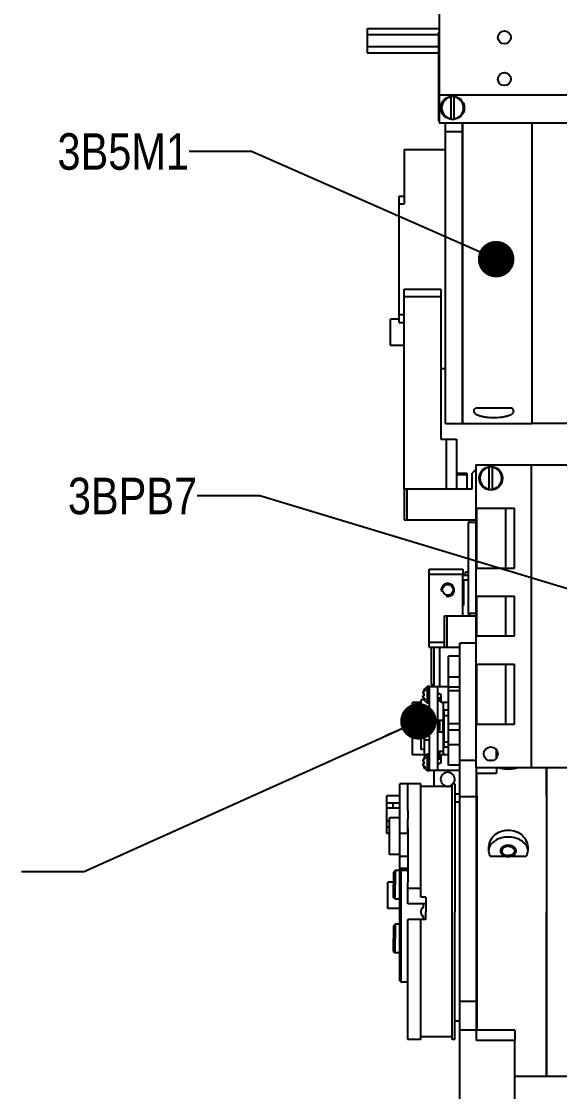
# Model space of a CAD drawing. Header units: millimetres. Extents: x 0 to 594, y 0 to 420.
# Drawn here: x 161.5 to 213, y 155.3 to 257.9 of the extents above; entities that cross this region are included whole.
import ezdxf

# ---------------------------------------------------------------- set-up
doc = ezdxf.new("R2010")
doc.units = ezdxf.units.MM
doc.header["$LTSCALE"] = 32.67
doc.layers.get('0').update_dxf_attribs({"linetype": 'CONTINUOUS'})
for name, color, linetype in [('AXIS', 7, 'CONTINUOUS'), ('COSMETIC', 7, 'CONTINUOUS'), ('NOTE', 7, 'CONTINUOUS')]:
    doc.layers.add(name, color=color, linetype=linetype)
doc.styles.get("Standard").update_dxf_attribs({"font": 'txt', "width": 0.85})
doc.styles.add('TEXTSTYLE_2', font='txt', dxfattribs={"width": 0.85})
doc.dimstyles.get("Standard").update_dxf_attribs({"dimtxt": 3.5, "dimasz": 3.5, "dimexe": 1.5, "dimexo": 1, "dimtad": 1, "dimtxsty": 'STANDARD', "dimcen": 0.09, "dimadec": 0, "dimazin": 0, "dimtol": 1, "dimtp": 0.01, "dimtm": 0.01, "dimtfac": 1, "dimtofl": 0, "dimtmove": 0, "dimatfit": 3, "dimfxl": 1, "dimtolj": 1, "dimarcsym": 0})

msp = doc.modelspace()

# ---------------------------------------------------------------- linework, layer by layer
at = {"color": 7, "linetype": 'CONTINUOUS'}
for p, q in [((201.49, 269.18), (201.49, 248.18)), ((194.6, 257.2), (194.6, 254.89)), ((194.6, 257.2), (201.49, 257.2)), ((194.6, 256.62), (201.45, 256.62)), ((201.45, 248.35), (201.45, 256.85)), ((201.49, 256.85), (201.45, 256.85)), ((194.6, 255.47), (201.45, 255.47)), ((194.6, 254.89), (201.45, 254.89)), ((201.49, 250.86), (230.49, 250.86)), ((202.63, 248.53), (202.63, 250.66)), ((202.93, 248.53), (202.93, 250.66)), ((201.49, 248.35), (201.45, 248.35)), ((201.49, 248.18), (216.39, 248.18)), ((202.1, 219.35), (202.1, 248.18)), ((202.1, 247.33), (203.7, 247.33)), ((203.7, 248.18), (203.7, 219.35)), ((203.73, 247.85), (203.7, 247.85)), ((203.7, 247), (203.73, 247)), ((198.15, 245.6), (198.15, 240.41)), ((198.15, 245.6), (202.1, 245.6)), ((203.73, 245.39), (203.7, 245.39)), ((203.73, 243.89), (203.7, 243.89)), ((197.65, 229.04), (197.65, 241.15)), ((197.65, 241.15), (198.15, 241.15)), ((197.65, 240.41), (198.15, 240.41)), ((203.73, 235.85), (203.7, 235.85)), ((203.73, 234.35), (203.7, 234.35)), ((198.15, 213.1), (198.15, 232.21)), ((198.15, 232.21), (201.65, 232.21)), ((201.65, 232.21), (201.65, 217.85)), ((198.15, 231.53), (201.65, 231.53)), ((197.65, 229.78), (198.15, 229.78)), ((197.65, 229.35), (196.84, 229.35)), ((196.84, 226.81), (196.84, 229.35)), ((197.65, 229.04), (198.15, 229.04)), ((198.15, 226.81), (196.84, 226.81)), ((203.73, 226.3), (203.7, 226.3)), ((203.73, 224.8), (203.7, 224.8)), ((202.1, 224.6), (201.65, 224.6)), ((203.7, 223.19), (203.73, 223.19)), ((203.73, 222.35), (203.7, 222.35)), ((203.73, 220.85), (203.7, 220.85)), ((201.65, 217.85), (203.15, 217.85)), ((202.15, 217.85), (202.15, 213.1)), ((203.15, 217.85), (203.15, 213.1)), ((203.15, 214.6), (204.15, 214.6)), ((203.15, 214.47), (204.15, 214.47)), ((204.15, 214.6), (204.15, 213.1)), ((205.02, 214.95), (204.67, 214.6)), ((204.67, 213.1), (204.67, 214.6)), ((205.02, 215.39), (226.02, 215.39)), ((205.02, 215.39), (205.02, 186.39)), ((206.29, 215.13), (206.29, 215.16)), ((206.29, 213.03), (206.29, 215.13)), ((206.59, 215.16), (206.59, 215.13)), ((206.59, 213.03), (206.59, 215.13)), ((210.33, 186.39), (210.33, 215.39)), ((198.15, 213.1), (204.67, 213.1)), ((198.15, 213.1), (198.15, 210.1)), ((198.4, 213.1), (198.4, 210.1)), ((205.07, 211.24), (208.72, 211.24)), ((205.07, 211.24), (205.07, 205.49)), ((207.87, 205.49), (207.87, 211.24)), ((208.72, 205.49), (208.72, 211.24)), ((198.15, 210.1), (205.02, 210.1)), ((204.52, 210.1), (204.27, 209.85)), ((205.02, 209.85), (204.27, 209.85)), ((200.52, 205.4), (203.77, 205.4)), ((200.52, 204.9), (200.52, 205.4)), ((203.77, 205.4), (203.77, 204.9)), ((205.07, 205.49), (208.72, 205.49)), ((200.52, 204.9), (203.77, 204.9)), ((200.52, 198.4), (200.52, 204.9)), ((203.77, 200.9), (203.77, 204.9)), ((203.78, 204.82), (204.27, 204.82)), ((204.27, 204.32), (203.81, 204.32)), ((203.81, 204.32), (203.81, 201.9)), ((204.02, 205.12), (204.27, 205.12)), ((204.02, 204.82), (204.02, 205.12)), ((205.07, 202.79), (208.72, 202.79)), ((205.07, 202.79), (205.07, 198.99)), ((207.87, 198.99), (207.87, 202.79)), ((208.72, 198.99), (208.72, 202.79)), ((203.81, 201.9), (203.78, 201.9)), ((205.02, 201.15), (204.27, 201.15)), ((204.52, 200.9), (204.27, 201.15)), ((200.52, 200.57), (200.5, 200.57)), ((200.5, 200.57), (200.5, 200.12)), ((200.5, 200.12), (200.5, 199.22)), ((202.02, 200.9), (205.02, 200.9)), ((202.02, 197.9), (202.02, 200.9)), ((202.27, 197.9), (202.27, 200.9)), ((200.5, 199.22), (200.5, 198.67)), ((200.5, 198.67), (200.5, 198.22)), ((200.52, 198.22), (200.5, 198.22)), ((200.52, 198.4), (202.02, 198.4)), ((200.52, 197.9), (200.52, 198.4)), ((205.02, 198.3), (203.47, 198.3)), ((203.47, 197.9), (203.47, 198.3)), ((203.61, 198.3), (203.48, 198.17)), ((203.48, 187.03), (203.48, 198.17)), ((205.07, 198.99), (208.72, 198.99)), ((200.52, 197.9), (203.47, 197.9)), ((200.72, 197.9), (200.72, 194.32)), ((201.02, 194.1), (201.02, 197.9)), ((201.52, 197.9), (201.52, 194.1)), ((203.48, 197.05), (202.38, 197.05)), ((202.38, 195.57), (202.38, 197.05)), ((205.07, 196.29), (208.72, 196.29)), ((205.07, 196.29), (205.07, 190.54)), ((207.87, 190.54), (207.87, 196.29)), ((208.72, 190.54), (208.72, 196.29)), ((202.38, 195.55), (202.38, 195.57)), ((202.38, 195.04), (202.38, 195.55)), ((203.48, 195.04), (202.38, 195.04)), ((202.38, 194.07), (202.38, 195.04)), ((200.58, 194.15), (200.36, 194.15)), ((200.36, 192.55), (200.36, 194.15)), ((200.58, 194.1), (200.58, 194.15)), ((202.38, 194.1), (200.58, 194.1)), ((200.58, 186.1), (200.58, 194.1)), ((200.72, 194.32), (201.02, 194.32)), ((201.38, 186.1), (201.38, 194.1)), ((203.48, 194.07), (202.38, 194.07)), ((202.38, 193.73), (202.38, 194.07)), ((199.93, 193.47), (200.03, 193.46)), ((200.03, 193.24), (199.93, 193.23)), ((200.03, 193.78), (200.03, 193.78)), ((200.03, 192.91), (200.03, 192.91)), ((201.38, 193.52), (201.68, 193.35)), ((201.68, 193.03), (201.38, 193.03)), ((201.52, 193.03), (201.52, 192.75)), ((201.68, 193.04), (201.68, 193.35)), ((201.68, 192.6), (201.68, 193.04)), ((203.48, 193.73), (202.38, 193.73)), ((202.38, 190.55), (202.38, 193.73)), ((199.78, 192.6), (198.93, 192.6)), ((198.93, 187.6), (198.93, 192.6)), ((200.06, 192.85), (199.78, 192.85)), ((199.78, 191.35), (199.78, 192.85)), ((200.58, 192.55), (200.36, 192.55)), ((201.38, 192.75), (201.68, 192.75)), ((202.38, 192.6), (201.68, 192.6)), ((201.88, 192.6), (201.88, 190.9)), ((201.91, 192.6), (201.88, 192.57)), ((201.98, 191.87), (201.88, 191.97)), ((202.38, 191.87), (201.98, 191.87)), ((201.98, 188.82), (201.98, 191.87)), ((200.58, 191.35), (199.78, 191.35)), ((200.58, 190.85), (200.08, 190.85)), ((200.08, 189), (200.08, 190.85)), ((201.38, 190.9), (201.88, 190.9)), ((201.52, 190.9), (201.52, 189.8)), ((201.88, 191.37), (202.38, 191.37)), ((201.88, 189.8), (201.88, 190.9)), ((200.08, 190.35), (199.78, 190.35)), ((199.78, 188.1), (199.78, 190.35)), ((201.38, 189.8), (201.88, 189.8)), ((201.88, 189.8), (201.88, 187.62)), ((203.48, 190.55), (202.38, 190.55)), ((202.38, 189.95), (202.38, 190.55)), ((203.48, 189.95), (202.38, 189.95)), ((202.38, 188.54), (202.38, 189.95)), ((205.07, 190.54), (208.72, 190.54)), ((200.58, 189), (200.08, 189)), ((200.08, 187.6), (200.08, 189)), ((201.88, 188.82), (202.38, 188.82)), ((201.98, 188.32), (201.98, 188.82)), ((200.08, 188.1), (199.78, 188.1)), ((201.38, 187.95), (201.88, 187.95)), ((201.52, 187.95), (201.52, 187.35)), ((201.98, 188.32), (201.88, 188.22)), ((202.38, 188.32), (201.98, 188.32)), ((203.48, 188.54), (202.38, 188.54)), ((202.38, 186.59), (202.38, 188.54)), ((206.98, 187.28), (206.98, 188.08)), ((200.29, 187.6), (198.93, 187.6)), ((199.93, 186.97), (200.03, 186.96)), ((200.03, 186.74), (199.93, 186.73)), ((200.03, 187.28), (200.03, 187.28)), ((200.58, 187.65), (200.36, 187.65)), ((200.36, 186.05), (200.36, 187.65)), ((201.38, 187.35), (201.68, 187.35)), ((201.68, 187.16), (201.38, 187.16)), ((201.68, 186.85), (201.38, 186.67)), ((202.38, 187.6), (201.68, 187.6)), ((201.68, 187.25), (201.68, 187.6)), ((201.68, 187.15), (201.68, 187.25)), ((201.68, 186.85), (201.68, 187.15)), ((201.88, 187.62), (201.91, 187.6)), ((205.02, 187.03), (203.48, 187.03)), ((203.48, 183.56), (203.48, 187.03)), ((206.59, 187.03), (206.29, 187.03)), ((200.03, 186.41), (200.03, 186.41)), ((200.58, 186.05), (200.36, 186.05)), ((203.48, 186.1), (200.58, 186.1)), ((200.58, 186.05), (200.58, 186.1)), ((201.02, 184.55), (201.02, 186.1)), ((203.48, 186.59), (202.38, 186.59)), ((205.02, 186.39), (226.02, 186.39)), ((205.08, 183.68), (205.08, 186.39)), ((205.08, 185.82), (206.98, 185.82)), ((206.98, 186.39), (206.98, 185.82)), ((198.48, 184.8), (197.73, 184.8)), ((197.73, 183.65), (197.73, 184.8)), ((198.48, 182.25), (198.48, 184.8)), ((199.73, 184.55), (199.73, 184.8)), ((202.73, 184.54), (202.73, 184.8)), ((205.11, 185.3), (205.08, 185.3)), ((197.73, 183.65), (196.48, 183.65)), ((196.48, 182.99), (196.48, 183.65)), ((197.73, 182.99), (197.73, 183.65)), ((202.73, 184.55), (199.73, 184.55)), ((199.73, 174.77), (199.73, 184.55)), ((202.73, 172.55), (202.73, 184.54)), ((203.48, 183.82), (202.98, 183.82)), ((205.08, 184.45), (205.11, 184.45)), ((205.08, 183.56), (205.08, 183.68)), ((196.48, 182.99), (197.73, 182.99)), ((196.48, 182.47), (196.48, 182.99)), ((197.08, 182.47), (197.08, 182.99)), ((197.73, 182.36), (197.73, 182.99)), ((203.48, 174.1), (203.48, 183.56)), ((205.11, 182.84), (205.08, 182.84)), ((197.73, 182.47), (196.48, 182.47)), ((196.48, 181.22), (196.48, 182.47)), ((197.73, 181.33), (197.73, 182.36)), ((198.48, 182.25), (198.48, 181.42)), ((196.73, 181.22), (196.48, 181.22)), ((196.48, 180.05), (196.48, 181.22)), ((196.48, 180.7), (196.73, 180.7)), ((197.73, 181.22), (197.73, 181.33)), ((197.73, 180.09), (197.73, 181.22)), ((198.48, 180.59), (198.48, 181.47)), ((198.48, 180.09), (198.48, 180.59)), ((198.48, 180.59), (198.48, 179.77)), ((205.11, 181.34), (205.08, 181.34)), ((196.73, 180.05), (196.48, 180.05)), ((197.73, 180.09), (198.48, 180.09)), ((197.73, 177.87), (197.73, 180.09)), ((198.48, 180.09), (198.48, 180)), ((198.48, 179.77), (198.48, 178.99)), ((198.48, 178.99), (198.48, 177.89)), ((197.73, 177.87), (198.48, 177.87)), ((197.73, 176.73), (197.73, 177.87)), ((198.48, 177.89), (198.48, 177.06)), ((197.28, 176.5), (197.13, 176.35)), ((197.28, 176.5), (197.13, 176.35)), ((197.73, 176.5), (197.28, 176.5)), ((197.28, 176.5), (197.28, 175.12)), ((197.73, 176.73), (198.48, 176.73)), ((197.73, 176.53), (197.73, 176.73)), ((197.73, 176.53), (198.48, 176.53)), ((197.73, 176.29), (197.73, 176.53)), ((197.86, 172.55), (197.86, 176.53)), ((198.48, 177.06), (198.48, 176.73)), ((198.48, 176.73), (198.48, 175.4)), ((197.13, 176.35), (197.13, 175.84)), ((197.13, 176.35), (197.13, 175.84)), ((197.13, 175.84), (197.13, 175.48)), ((197.13, 175.48), (197.13, 175.12)), ((197.73, 176.24), (197.73, 176.29)), ((197.73, 173.67), (197.73, 176.24)), ((197.13, 175.39), (196.58, 175.39)), ((196.58, 172.85), (196.58, 175.39)), ((197.13, 174.76), (197.13, 175.12)), ((197.13, 173.9), (197.13, 174.76)), ((197.28, 173.75), (197.28, 175.12)), ((198.48, 173.3), (198.48, 175.4)), ((199.73, 174.77), (198.48, 174.77)), ((199.73, 173.95), (199.73, 174.77)), ((197.28, 173.75), (197.13, 173.9)), ((197.73, 173.75), (197.28, 173.75)), ((197.73, 171.42), (197.73, 173.67)), ((200.23, 173.95), (199.73, 173.95)), ((200.23, 173.95), (200.23, 172.55)), ((203.48, 172.55), (203.48, 174.1)), ((197.73, 172.85), (196.58, 172.85)), ((197.86, 165.8), (197.86, 172.55)), ((200.23, 173.3), (198.48, 173.3)), ((200.23, 171.8), (200.23, 172.55)), ((202.73, 160.55), (202.73, 172.55)), ((203.48, 171), (203.48, 172.55)), ((205.11, 173.3), (205.08, 173.3)), ((197.28, 171.35), (197.13, 171.2)), ((197.28, 171.35), (197.13, 171.2)), ((197.73, 171.35), (197.28, 171.35)), ((197.28, 171.35), (197.28, 169.97)), ((197.73, 169.55), (197.73, 171.42)), ((200.23, 171.8), (198.48, 171.8)), ((198.48, 170.37), (198.48, 171.8)), ((199.73, 160.55), (199.73, 171.8)), ((205.11, 171.8), (205.08, 171.8)), ((197.13, 171.2), (197.13, 170.69)), ((197.13, 171.2), (197.13, 170.69)), ((197.13, 170.69), (197.13, 170.33)), ((197.13, 170.33), (197.13, 169.97)), ((198.48, 169.76), (198.48, 170.37)), ((203.48, 163.93), (203.48, 171)), ((197.13, 169.61), (197.13, 169.97)), ((197.13, 168.75), (197.13, 169.61)), ((197.28, 168.6), (197.28, 169.97)), ((197.73, 169.4), (197.73, 169.55)), ((197.73, 167.8), (197.73, 169.4)), ((198.48, 166.52), (198.48, 169.76)), ((197.13, 168.75), (197.13, 169.25)), ((197.28, 168.6), (197.13, 168.75)), ((197.28, 168.6), (197.13, 168.75)), ((197.73, 168.6), (197.28, 168.6)), ((197.73, 166.3), (197.73, 167.8)), ((197.73, 165.92), (197.73, 166.3)), ((198.48, 166.47), (198.48, 166.52)), ((198.48, 163.62), (198.48, 166.47)), ((197.73, 165.92), (197.86, 165.8)), ((198.48, 162.85), (198.48, 163.62)), ((203.48, 161.21), (203.48, 163.93)), ((205.08, 161.21), (205.08, 163.93)), ((205.11, 163.75), (205.08, 163.75)), ((198.48, 160.3), (198.48, 162.85)), ((205.11, 162.25), (205.08, 162.25)), ((205.08, 161.21), (203.48, 161.21)), ((203.48, 153.55), (203.48, 161.21)), ((205.08, 160.2), (205.08, 161.21)), ((208.73, 161.2), (205.08, 161.2)), ((208.73, 161.2), (208.73, 160.2)), ((202.73, 160.55), (199.73, 160.55)), ((199.73, 160.3), (199.73, 160.55)), ((202.73, 160.3), (202.73, 160.55)), ((208.73, 160.2), (205.08, 160.2)), ((208.73, 153.55), (208.73, 160.2))]:
    msp.add_line(p, q, dxfattribs=at)
for centre, radius in [((202.78, 249.6), 1.12), ((206.44, 214.1), 1.12), ((206.44, 187.68), 0.675)]:
    msp.add_circle(centre, radius, dxfattribs=at)
for centre, radius, start, end in [((202.78, 249.6), 1.05, 98.2428, 261.7572), ((202.78, 249.6), 1.08, 81.9932, 98.0068), ((202.78, 249.6), 1.05, 278.2428, 81.7572), ((202.78, 249.6), 1.08, 261.9932, 278.0068), ((206.44, 214.1), 1.05, 98.2428, 261.7572), ((206.44, 214.1), 1.08, 81.9932, 98.0068), ((206.44, 214.1), 1.05, 278.2428, 81.7572), ((206.44, 214.1), 1.08, 261.9932, 278.0068), ((200.86, 193.35), 0.94, 121.6366, 152.2482), ((200.87, 193.35), 0.943, 152.5172, 172.7859), ((200.87, 193.35), 0.943, 187.2141, 207.4828), ((201.03, 193.35), 1.01, 173.7962, 186.2038), ((200.86, 193.35), 0.94, 207.7518, 238.3634), ((200.87, 186.85), 0.943, 152.5172, 172.7859), ((200.87, 186.85), 0.943, 187.2141, 207.4828), ((200.86, 186.85), 0.94, 121.6366, 152.2482), ((201.03, 186.85), 1.01, 173.7962, 186.2038), ((200.86, 186.85), 0.94, 207.7518, 238.3634)]:
    msp.add_arc(centre, radius, start, end, dxfattribs=at)
at = {"color": 2, "linetype": 'CONTINUOUS'}
msp.add_arc((202.32, 203.4), 0.625, 255, 195, dxfattribs=at)
for points, knots in [([(207.78, 186.39), (207.79, 186.39), (207.8, 186.38), (207.81, 186.38), (207.82, 186.38), (207.83, 186.38), (207.83, 186.37), (207.83, 186.37), (207.84, 186.37), (207.84, 186.37), (207.84, 186.37), (207.84, 186.37), (207.85, 186.37), (207.86, 186.37), (207.87, 186.36), (207.88, 186.36), (207.89, 186.36), (207.89, 186.36), (207.89, 186.36), (207.9, 186.36), (207.9, 186.36), (207.91, 186.36), (207.92, 186.35), (207.93, 186.35), (207.94, 186.35), (207.94, 186.35), (207.94, 186.35), (207.94, 186.35), (207.95, 186.35), (207.95, 186.35), (207.96, 186.35), (207.97, 186.35), (207.98, 186.34), (207.99, 186.34), (207.99, 186.34), (208, 186.34), (208, 186.34), (208.01, 186.34), (208.02, 186.34), (208.03, 186.34), (208.04, 186.34), (208.05, 186.34), (208.05, 186.34), (208.06, 186.34), (208.06, 186.34), (208.06, 186.34), (208.07, 186.34), (208.08, 186.34), (208.09, 186.34), (208.11, 186.34), (208.11, 186.34)], [0, 0, 0, 0, 0.0625, 0.09375, 0.125, 0.140625, 0.15625, 0.164062, 0.167969, 0.171875, 0.179688, 0.1875, 0.21875, 0.25, 0.28125, 0.3125, 0.328125, 0.335938, 0.34375, 0.359375, 0.375, 0.40625, 0.4375, 0.46875, 0.484375, 0.492188, 0.5, 0.507812, 0.515625, 0.53125, 0.5625, 0.59375, 0.625, 0.640625, 0.65625, 0.664062, 0.671875, 0.6875, 0.71875, 0.75, 0.78125, 0.8125, 0.828125, 0.835938, 0.84375, 0.859375, 0.875, 0.90625, 0.9375, 1, 1, 1, 1]), ([(208.11, 186.34), (208.12, 186.34), (208.13, 186.34), (208.14, 186.34), (208.15, 186.34), (208.16, 186.34), (208.16, 186.34), (208.17, 186.34), (208.17, 186.34), (208.17, 186.34), (208.18, 186.34), (208.19, 186.34), (208.2, 186.34), (208.21, 186.34), (208.21, 186.34), (208.22, 186.34), (208.22, 186.34), (208.23, 186.34), (208.23, 186.34), (208.23, 186.34), (208.24, 186.34), (208.25, 186.34), (208.26, 186.35), (208.27, 186.35), (208.27, 186.35), (208.28, 186.35), (208.28, 186.35), (208.28, 186.35), (208.28, 186.35), (208.29, 186.35), (208.3, 186.35), (208.31, 186.35), (208.32, 186.36), (208.33, 186.36), (208.33, 186.36), (208.33, 186.36), (208.34, 186.36), (208.34, 186.36), (208.35, 186.36), (208.36, 186.37), (208.37, 186.37), (208.38, 186.37), (208.39, 186.37), (208.39, 186.37), (208.39, 186.37), (208.4, 186.38), (208.4, 186.38), (208.41, 186.38), (208.42, 186.38), (208.43, 186.39), (208.44, 186.39)], [0, 0, 0, 0, 0.0625, 0.09375, 0.125, 0.140625, 0.15625, 0.164062, 0.171875, 0.179688, 0.1875, 0.21875, 0.25, 0.28125, 0.3125, 0.320312, 0.328125, 0.335938, 0.34375, 0.359375, 0.375, 0.40625, 0.4375, 0.46875, 0.484375, 0.492188, 0.5, 0.507812, 0.515625, 0.53125, 0.5625, 0.59375, 0.625, 0.640625, 0.65625, 0.664062, 0.671875, 0.6875, 0.71875, 0.75, 0.78125, 0.8125, 0.828125, 0.835938, 0.84375, 0.859375, 0.875, 0.90625, 0.9375, 1, 1, 1, 1]), ([(208.11, 178.91), (208.1, 178.91), (208.08, 178.91), (208.06, 178.91), (208.04, 178.91), (208.02, 178.9), (208.01, 178.9), (207.99, 178.9), (207.99, 178.9), (207.98, 178.9), (207.98, 178.9), (207.97, 178.9), (207.97, 178.9), (207.97, 178.9), (207.97, 178.9), (207.97, 178.9), (207.96, 178.9), (207.96, 178.9), (207.96, 178.9), (207.95, 178.9), (207.95, 178.9), (207.94, 178.9), (207.93, 178.89), (207.91, 178.89), (207.9, 178.89), (207.88, 178.88), (207.86, 178.88), (207.85, 178.88), (207.85, 178.87), (207.84, 178.87), (207.84, 178.87), (207.83, 178.87), (207.83, 178.87), (207.83, 178.87), (207.83, 178.87), (207.83, 178.87), (207.82, 178.87), (207.82, 178.87), (207.82, 178.87), (207.81, 178.87), (207.81, 178.86), (207.8, 178.86), (207.79, 178.86), (207.78, 178.85), (207.76, 178.85), (207.75, 178.84), (207.73, 178.84), (207.72, 178.83), (207.72, 178.83), (207.71, 178.83), (207.71, 178.83), (207.7, 178.82), (207.7, 178.82), (207.7, 178.82), (207.7, 178.82), (207.7, 178.82), (207.7, 178.82), (207.69, 178.82), (207.69, 178.82), (207.69, 178.82), (207.68, 178.81), (207.68, 178.81), (207.67, 178.8), (207.65, 178.8), (207.64, 178.79), (207.63, 178.78), (207.62, 178.78), (207.61, 178.77), (207.6, 178.77), (207.6, 178.76), (207.59, 178.76), (207.59, 178.76), (207.59, 178.76), (207.58, 178.76), (207.58, 178.76), (207.58, 178.76), (207.58, 178.75), (207.58, 178.75), (207.58, 178.75), (207.58, 178.75), (207.57, 178.75), (207.57, 178.74), (207.56, 178.74), (207.56, 178.74), (207.55, 178.73), (207.55, 178.72), (207.54, 178.72), (207.53, 178.71), (207.52, 178.7), (207.51, 178.7), (207.51, 178.69), (207.5, 178.69), (207.5, 178.68), (207.5, 178.68), (207.49, 178.68), (207.49, 178.68), (207.49, 178.68), (207.49, 178.68), (207.49, 178.67), (207.49, 178.67), (207.49, 178.67), (207.49, 178.67), (207.48, 178.67), (207.48, 178.66), (207.48, 178.66), (207.47, 178.65), (207.47, 178.65), (207.46, 178.64), (207.45, 178.63), (207.45, 178.62), (207.44, 178.61), (207.44, 178.61), (207.43, 178.6), (207.43, 178.6), (207.43, 178.59), (207.42, 178.59), (207.42, 178.59), (207.42, 178.59), (207.42, 178.59), (207.42, 178.59), (207.42, 178.58), (207.42, 178.58), (207.42, 178.58), (207.42, 178.58), (207.42, 178.58), (207.42, 178.58), (207.42, 178.58), (207.41, 178.57), (207.41, 178.57), (207.41, 178.56), (207.41, 178.55), (207.4, 178.55), (207.4, 178.53), (207.39, 178.52), (207.39, 178.52), (207.39, 178.51), (207.39, 178.5), (207.38, 178.5), (207.38, 178.49), (207.38, 178.49), (207.38, 178.49), (207.38, 178.49), (207.38, 178.49), (207.38, 178.49), (207.38, 178.49), (207.38, 178.48), (207.38, 178.48), (207.38, 178.48), (207.38, 178.48), (207.38, 178.48), (207.38, 178.48), (207.38, 178.47), (207.37, 178.47), (207.37, 178.46), (207.37, 178.45), (207.37, 178.44), (207.37, 178.43), (207.37, 178.42), (207.37, 178.41), (207.37, 178.41), (207.37, 178.4), (207.36, 178.39), (207.36, 178.39), (207.36, 178.39), (207.36, 178.39), (207.36, 178.38), (207.36, 178.38), (207.36, 178.38), (207.36, 178.38), (207.36, 178.38), (207.36, 178.38), (207.36, 178.38), (207.36, 178.38), (207.36, 178.38), (207.36, 178.38), (207.36, 178.37), (207.36, 178.37), (207.36, 178.37), (207.37, 178.36), (207.37, 178.35), (207.37, 178.35), (207.37, 178.34), (207.37, 178.33), (207.37, 178.32), (207.37, 178.31), (207.37, 178.3), (207.37, 178.3), (207.38, 178.29), (207.38, 178.29), (207.38, 178.28), (207.38, 178.28), (207.38, 178.28), (207.38, 178.28), (207.38, 178.28), (207.38, 178.28), (207.38, 178.28), (207.38, 178.28), (207.38, 178.27), (207.38, 178.27), (207.38, 178.27), (207.38, 178.27), (207.38, 178.26), (207.38, 178.26), (207.39, 178.25), (207.39, 178.25), (207.39, 178.24), (207.4, 178.23), (207.4, 178.22), (207.41, 178.21), (207.41, 178.2), (207.41, 178.2), (207.41, 178.19), (207.42, 178.19), (207.42, 178.19), (207.42, 178.18), (207.42, 178.18), (207.42, 178.18), (207.42, 178.18), (207.42, 178.18), (207.42, 178.18), (207.42, 178.18), (207.42, 178.18), (207.42, 178.17), (207.42, 178.17), (207.43, 178.17), (207.43, 178.17), (207.43, 178.16), (207.44, 178.16), (207.44, 178.15), (207.45, 178.14), (207.45, 178.13), (207.46, 178.12), (207.47, 178.12), (207.47, 178.11), (207.48, 178.1), (207.48, 178.1), (207.48, 178.1), (207.48, 178.09), (207.48, 178.09), (207.49, 178.09), (207.49, 178.09), (207.49, 178.09), (207.49, 178.09), (207.49, 178.09), (207.49, 178.09), (207.49, 178.08), (207.49, 178.08), (207.49, 178.08), (207.5, 178.08), (207.5, 178.08), (207.51, 178.07), (207.51, 178.07), (207.52, 178.06), (207.53, 178.05), (207.54, 178.05), (207.55, 178.04), (207.56, 178.03), (207.56, 178.02), (207.57, 178.02), (207.57, 178.01), (207.58, 178.01), (207.58, 178.01), (207.58, 178.01), (207.58, 178.01), (207.58, 178.01), (207.58, 178.01), (207.58, 178), (207.59, 178), (207.59, 178), (207.59, 178), (207.6, 178), (207.6, 177.99), (207.61, 177.99), (207.62, 177.98), (207.64, 177.97), (207.65, 177.96), (207.66, 177.96), (207.67, 177.95), (207.68, 177.95), (207.68, 177.95), (207.69, 177.94), (207.69, 177.94), (207.69, 177.94), (207.69, 177.94), (207.7, 177.94), (207.7, 177.94), (207.7, 177.94), (207.7, 177.94), (207.7, 177.94), (207.71, 177.94), (207.71, 177.93), (207.72, 177.93), (207.73, 177.93), (207.74, 177.92), (207.76, 177.92), (207.78, 177.91), (207.79, 177.9), (207.8, 177.9), (207.81, 177.9), (207.81, 177.9), (207.82, 177.89), (207.82, 177.89), (207.82, 177.89), (207.82, 177.89), (207.82, 177.89), (207.83, 177.89), (207.83, 177.89), (207.83, 177.89), (207.83, 177.89), (207.84, 177.89), (207.84, 177.89), (207.85, 177.89), (207.86, 177.88), (207.88, 177.88), (207.89, 177.88), (207.91, 177.87), (207.93, 177.87), (207.94, 177.87), (207.95, 177.86), (207.95, 177.86), (207.96, 177.86), (207.96, 177.86), (207.96, 177.86), (207.96, 177.86), (207.96, 177.86), (207.97, 177.86), (207.97, 177.86), (207.97, 177.86), (207.97, 177.86), (207.98, 177.86), (207.98, 177.86), (207.99, 177.86), (208, 177.86), (208.02, 177.86), (208.04, 177.86), (208.06, 177.85), (208.08, 177.85), (208.1, 177.85), (208.11, 177.85)], [0, 0, 0, 0, 0.015625, 0.023438, 0.03125, 0.039062, 0.046875, 0.050781, 0.054688, 0.056641, 0.058594, 0.060547, 0.061523, 0.062012, 0.0625, 0.062988, 0.063477, 0.064453, 0.066406, 0.068359, 0.070312, 0.074219, 0.078125, 0.085938, 0.09375, 0.101562, 0.109375, 0.113281, 0.117188, 0.119141, 0.121094, 0.123047, 0.124023, 0.124512, 0.125, 0.125488, 0.125977, 0.126953, 0.128906, 0.130859, 0.132812, 0.136719, 0.140625, 0.148438, 0.15625, 0.164062, 0.171875, 0.175781, 0.179688, 0.181641, 0.183594, 0.185547, 0.186523, 0.187012, 0.1875, 0.187988, 0.188477, 0.189453, 0.191406, 0.193359, 0.195312, 0.199219, 0.203125, 0.210938, 0.21875, 0.226562, 0.230469, 0.234375, 0.238281, 0.242188, 0.244141, 0.246094, 0.248047, 0.249023, 0.249512, 0.25, 0.250488, 0.250977, 0.251953, 0.253906, 0.255859, 0.257812, 0.261719, 0.265625, 0.269531, 0.273438, 0.28125, 0.289062, 0.292969, 0.296875, 0.300781, 0.304688, 0.306641, 0.308594, 0.310547, 0.311523, 0.312012, 0.3125, 0.312988, 0.313477, 0.314453, 0.316406, 0.318359, 0.320312, 0.324219, 0.328125, 0.332031, 0.335938, 0.34375, 0.351562, 0.355469, 0.359375, 0.363281, 0.367188, 0.369141, 0.371094, 0.37207, 0.373047, 0.374023, 0.374512, 0.375, 0.375488, 0.375977, 0.376953, 0.37793, 0.378906, 0.380859, 0.382812, 0.386719, 0.390625, 0.394531, 0.398438, 0.40625, 0.414062, 0.417969, 0.421875, 0.425781, 0.429688, 0.431641, 0.433594, 0.43457, 0.435547, 0.436523, 0.437012, 0.4375, 0.437988, 0.438477, 0.439453, 0.44043, 0.441406, 0.443359, 0.445312, 0.449219, 0.453125, 0.457031, 0.460938, 0.46875, 0.476562, 0.480469, 0.484375, 0.488281, 0.492188, 0.494141, 0.496094, 0.49707, 0.498047, 0.499023, 0.499512, 0.499756, 0.5, 0.500244, 0.500488, 0.500977, 0.501953, 0.50293, 0.503906, 0.505859, 0.507812, 0.511719, 0.515625, 0.519531, 0.523438, 0.53125, 0.539062, 0.542969, 0.546875, 0.550781, 0.554688, 0.556641, 0.558594, 0.55957, 0.560547, 0.561523, 0.562012, 0.5625, 0.562988, 0.563477, 0.564453, 0.56543, 0.566406, 0.568359, 0.570312, 0.574219, 0.578125, 0.582031, 0.585938, 0.59375, 0.601562, 0.605469, 0.609375, 0.613281, 0.617188, 0.619141, 0.621094, 0.62207, 0.623047, 0.624023, 0.624512, 0.625, 0.625488, 0.625977, 0.626953, 0.62793, 0.628906, 0.630859, 0.632812, 0.636719, 0.640625, 0.644531, 0.648438, 0.65625, 0.664062, 0.667969, 0.671875, 0.675781, 0.679688, 0.681641, 0.683594, 0.68457, 0.685547, 0.686523, 0.687012, 0.6875, 0.687988, 0.688477, 0.689453, 0.69043, 0.691406, 0.693359, 0.695312, 0.699219, 0.703125, 0.707031, 0.710938, 0.71875, 0.726562, 0.734375, 0.738281, 0.742188, 0.744141, 0.746094, 0.748047, 0.749023, 0.749512, 0.75, 0.750488, 0.750977, 0.751953, 0.753906, 0.755859, 0.757812, 0.761719, 0.765625, 0.773438, 0.78125, 0.789062, 0.796875, 0.800781, 0.804688, 0.806641, 0.808594, 0.810547, 0.811523, 0.812012, 0.8125, 0.812988, 0.813477, 0.814453, 0.816406, 0.818359, 0.820312, 0.824219, 0.828125, 0.835938, 0.84375, 0.851562, 0.859375, 0.863281, 0.867188, 0.869141, 0.871094, 0.873047, 0.874023, 0.874512, 0.875, 0.875488, 0.875977, 0.876953, 0.878906, 0.880859, 0.882812, 0.886719, 0.890625, 0.898438, 0.90625, 0.914062, 0.921875, 0.925781, 0.929688, 0.931641, 0.933594, 0.935547, 0.936523, 0.937012, 0.9375, 0.937988, 0.938477, 0.939453, 0.941406, 0.943359, 0.945312, 0.949219, 0.953125, 0.960938, 0.96875, 0.976562, 0.984375, 1, 1, 1, 1]), ([(208.11, 177.85), (208.12, 177.85), (208.14, 177.85), (208.17, 177.85), (208.19, 177.86), (208.2, 177.86), (208.22, 177.86), (208.23, 177.86), (208.24, 177.86), (208.24, 177.86), (208.25, 177.86), (208.25, 177.86), (208.26, 177.86), (208.26, 177.86), (208.26, 177.86), (208.26, 177.86), (208.26, 177.86), (208.26, 177.86), (208.27, 177.86), (208.27, 177.86), (208.28, 177.86), (208.28, 177.87), (208.3, 177.87), (208.31, 177.87), (208.33, 177.88), (208.35, 177.88), (208.36, 177.88), (208.37, 177.88), (208.38, 177.89), (208.39, 177.89), (208.39, 177.89), (208.39, 177.89), (208.4, 177.89), (208.4, 177.89), (208.4, 177.89), (208.4, 177.89), (208.4, 177.89), (208.4, 177.89), (208.41, 177.89), (208.41, 177.89), (208.42, 177.9), (208.42, 177.9), (208.43, 177.9), (208.45, 177.91), (208.46, 177.91), (208.48, 177.92), (208.49, 177.93), (208.5, 177.93), (208.51, 177.93), (208.52, 177.93), (208.52, 177.94), (208.52, 177.94), (208.53, 177.94), (208.53, 177.94), (208.53, 177.94), (208.53, 177.94), (208.53, 177.94), (208.53, 177.94), (208.54, 177.94), (208.54, 177.95), (208.54, 177.95), (208.55, 177.95), (208.56, 177.96), (208.57, 177.96), (208.59, 177.97), (208.6, 177.98), (208.61, 177.98), (208.61, 177.99), (208.62, 177.99), (208.63, 178), (208.63, 178), (208.64, 178), (208.64, 178), (208.64, 178), (208.64, 178.01), (208.64, 178.01), (208.64, 178.01), (208.64, 178.01), (208.65, 178.01), (208.65, 178.01), (208.65, 178.01), (208.66, 178.02), (208.66, 178.02), (208.67, 178.03), (208.67, 178.03), (208.68, 178.04), (208.69, 178.05), (208.7, 178.05), (208.71, 178.06), (208.71, 178.07), (208.72, 178.07), (208.72, 178.07), (208.73, 178.08), (208.73, 178.08), (208.73, 178.08), (208.73, 178.08), (208.74, 178.08), (208.74, 178.09), (208.74, 178.09), (208.74, 178.09), (208.74, 178.09), (208.74, 178.09), (208.74, 178.09), (208.75, 178.1), (208.75, 178.1), (208.75, 178.11), (208.76, 178.11), (208.76, 178.12), (208.77, 178.13), (208.78, 178.14), (208.78, 178.15), (208.79, 178.15), (208.79, 178.16), (208.8, 178.16), (208.8, 178.17), (208.8, 178.17), (208.8, 178.17), (208.8, 178.17), (208.8, 178.18), (208.8, 178.18), (208.81, 178.18), (208.81, 178.18), (208.81, 178.18), (208.81, 178.18), (208.81, 178.18), (208.81, 178.18), (208.81, 178.19), (208.81, 178.19), (208.81, 178.2), (208.82, 178.2), (208.82, 178.21), (208.82, 178.22), (208.83, 178.23), (208.83, 178.24), (208.83, 178.24), (208.84, 178.25), (208.84, 178.26), (208.84, 178.26), (208.84, 178.27), (208.85, 178.27), (208.85, 178.27), (208.85, 178.27), (208.85, 178.27), (208.85, 178.28), (208.85, 178.28), (208.85, 178.28), (208.85, 178.28), (208.85, 178.28), (208.85, 178.28), (208.85, 178.28), (208.85, 178.29), (208.85, 178.29), (208.85, 178.3), (208.85, 178.3), (208.85, 178.31), (208.85, 178.32), (208.86, 178.33), (208.86, 178.34), (208.86, 178.35), (208.86, 178.35), (208.86, 178.36), (208.86, 178.37), (208.86, 178.37), (208.86, 178.37), (208.86, 178.38), (208.86, 178.38), (208.86, 178.38), (208.86, 178.38), (208.86, 178.38), (208.86, 178.38), (208.86, 178.38), (208.86, 178.38), (208.86, 178.38), (208.86, 178.38), (208.86, 178.39), (208.86, 178.39), (208.86, 178.39), (208.86, 178.39), (208.86, 178.4), (208.86, 178.41), (208.86, 178.41), (208.86, 178.42), (208.86, 178.43), (208.85, 178.44), (208.85, 178.45), (208.85, 178.46), (208.85, 178.46), (208.85, 178.47), (208.85, 178.47), (208.85, 178.48), (208.85, 178.48), (208.85, 178.48), (208.85, 178.48), (208.85, 178.48), (208.85, 178.48), (208.85, 178.48), (208.85, 178.49), (208.85, 178.49), (208.85, 178.49), (208.85, 178.49), (208.84, 178.49), (208.84, 178.5), (208.84, 178.5), (208.84, 178.51), (208.84, 178.51), (208.83, 178.52), (208.83, 178.53), (208.82, 178.54), (208.82, 178.55), (208.82, 178.56), (208.81, 178.56), (208.81, 178.57), (208.81, 178.57), (208.81, 178.58), (208.81, 178.58), (208.81, 178.58), (208.81, 178.58), (208.81, 178.58), (208.81, 178.58), (208.81, 178.58), (208.8, 178.58), (208.8, 178.59), (208.8, 178.59), (208.8, 178.59), (208.8, 178.59), (208.8, 178.6), (208.79, 178.6), (208.79, 178.61), (208.78, 178.61), (208.78, 178.62), (208.77, 178.63), (208.76, 178.64), (208.76, 178.65), (208.75, 178.65), (208.75, 178.66), (208.75, 178.66), (208.74, 178.67), (208.74, 178.67), (208.74, 178.67), (208.74, 178.67), (208.74, 178.67), (208.74, 178.67), (208.74, 178.67), (208.74, 178.67), (208.74, 178.68), (208.73, 178.68), (208.73, 178.68), (208.73, 178.68), (208.73, 178.68), (208.72, 178.69), (208.72, 178.69), (208.71, 178.69), (208.71, 178.7), (208.7, 178.71), (208.69, 178.71), (208.68, 178.73), (208.67, 178.73), (208.66, 178.74), (208.66, 178.74), (208.65, 178.75), (208.65, 178.75), (208.65, 178.75), (208.64, 178.75), (208.64, 178.75), (208.64, 178.76), (208.64, 178.76), (208.64, 178.76), (208.64, 178.76), (208.64, 178.76), (208.63, 178.76), (208.63, 178.76), (208.62, 178.77), (208.61, 178.77), (208.6, 178.78), (208.59, 178.79), (208.57, 178.8), (208.56, 178.8), (208.55, 178.81), (208.55, 178.81), (208.54, 178.82), (208.54, 178.82), (208.53, 178.82), (208.53, 178.82), (208.53, 178.82), (208.53, 178.82), (208.53, 178.82), (208.53, 178.82), (208.53, 178.82), (208.52, 178.82), (208.52, 178.83), (208.51, 178.83), (208.51, 178.83), (208.49, 178.83), (208.48, 178.84), (208.47, 178.85), (208.45, 178.85), (208.44, 178.86), (208.43, 178.86), (208.42, 178.86), (208.41, 178.87), (208.41, 178.87), (208.41, 178.87), (208.4, 178.87), (208.4, 178.87), (208.4, 178.87), (208.4, 178.87), (208.4, 178.87), (208.4, 178.87), (208.39, 178.87), (208.39, 178.87), (208.38, 178.87), (208.37, 178.88), (208.36, 178.88), (208.35, 178.88), (208.33, 178.89), (208.31, 178.89), (208.3, 178.89), (208.29, 178.89), (208.28, 178.9), (208.27, 178.9), (208.27, 178.9), (208.27, 178.9), (208.26, 178.9), (208.26, 178.9), (208.26, 178.9), (208.26, 178.9), (208.26, 178.9), (208.26, 178.9), (208.25, 178.9), (208.25, 178.9), (208.24, 178.9), (208.23, 178.9), (208.22, 178.9), (208.21, 178.9), (208.19, 178.91), (208.17, 178.91), (208.14, 178.91), (208.13, 178.91), (208.11, 178.91)], [0, 0, 0, 0, 0.015625, 0.023438, 0.03125, 0.039062, 0.046875, 0.050781, 0.054688, 0.056641, 0.058594, 0.060547, 0.061523, 0.062012, 0.0625, 0.062988, 0.063477, 0.064453, 0.066406, 0.068359, 0.070312, 0.074219, 0.078125, 0.085938, 0.09375, 0.101562, 0.109375, 0.113281, 0.117188, 0.119141, 0.121094, 0.123047, 0.124023, 0.124512, 0.125, 0.125488, 0.125977, 0.126953, 0.128906, 0.130859, 0.132812, 0.136719, 0.140625, 0.148438, 0.15625, 0.164062, 0.171875, 0.175781, 0.179688, 0.181641, 0.183594, 0.185547, 0.186523, 0.187012, 0.1875, 0.187988, 0.188477, 0.189453, 0.191406, 0.193359, 0.195312, 0.199219, 0.203125, 0.210938, 0.21875, 0.226562, 0.230469, 0.234375, 0.238281, 0.242188, 0.244141, 0.246094, 0.248047, 0.249023, 0.249512, 0.25, 0.250488, 0.250977, 0.251953, 0.253906, 0.255859, 0.257812, 0.261719, 0.265625, 0.269531, 0.273438, 0.28125, 0.289062, 0.292969, 0.296875, 0.300781, 0.304688, 0.306641, 0.308594, 0.310547, 0.311523, 0.312012, 0.3125, 0.312988, 0.313477, 0.314453, 0.316406, 0.318359, 0.320312, 0.324219, 0.328125, 0.332031, 0.335938, 0.34375, 0.351562, 0.355469, 0.359375, 0.363281, 0.367188, 0.369141, 0.371094, 0.37207, 0.373047, 0.374023, 0.374512, 0.375, 0.375488, 0.375977, 0.376953, 0.37793, 0.378906, 0.380859, 0.382812, 0.386719, 0.390625, 0.394531, 0.398438, 0.40625, 0.414062, 0.417969, 0.421875, 0.425781, 0.429688, 0.431641, 0.433594, 0.43457, 0.435547, 0.436523, 0.437012, 0.4375, 0.437988, 0.438477, 0.439453, 0.44043, 0.441406, 0.443359, 0.445312, 0.449219, 0.453125, 0.457031, 0.460938, 0.46875, 0.476562, 0.480469, 0.484375, 0.488281, 0.492188, 0.494141, 0.496094, 0.49707, 0.498047, 0.499023, 0.499512, 0.499756, 0.5, 0.500244, 0.500488, 0.500977, 0.501953, 0.50293, 0.503906, 0.505859, 0.507812, 0.511719, 0.515625, 0.519531, 0.523438, 0.53125, 0.539062, 0.542969, 0.546875, 0.550781, 0.554688, 0.556641, 0.558594, 0.55957, 0.560547, 0.561523, 0.562012, 0.5625, 0.562988, 0.563477, 0.564453, 0.56543, 0.566406, 0.568359, 0.570312, 0.574219, 0.578125, 0.582031, 0.585938, 0.59375, 0.601562, 0.605469, 0.609375, 0.613281, 0.617188, 0.619141, 0.621094, 0.62207, 0.623047, 0.624023, 0.624512, 0.625, 0.625488, 0.625977, 0.626953, 0.62793, 0.628906, 0.630859, 0.632812, 0.636719, 0.640625, 0.644531, 0.648438, 0.65625, 0.664062, 0.667969, 0.671875, 0.675781, 0.679688, 0.681641, 0.683594, 0.68457, 0.685547, 0.686523, 0.687012, 0.6875, 0.687988, 0.688477, 0.689453, 0.69043, 0.691406, 0.693359, 0.695312, 0.699219, 0.703125, 0.707031, 0.710938, 0.71875, 0.726562, 0.734375, 0.738281, 0.742188, 0.744141, 0.746094, 0.748047, 0.749023, 0.749512, 0.75, 0.750488, 0.750977, 0.751953, 0.753906, 0.755859, 0.757812, 0.761719, 0.765625, 0.773438, 0.78125, 0.789062, 0.796875, 0.800781, 0.804688, 0.806641, 0.808594, 0.810547, 0.811523, 0.812012, 0.8125, 0.812988, 0.813477, 0.814453, 0.816406, 0.818359, 0.820312, 0.824219, 0.828125, 0.835938, 0.84375, 0.851562, 0.859375, 0.863281, 0.867188, 0.869141, 0.871094, 0.873047, 0.874023, 0.874512, 0.875, 0.875488, 0.875977, 0.876953, 0.878906, 0.880859, 0.882812, 0.886719, 0.890625, 0.898438, 0.90625, 0.914062, 0.921875, 0.925781, 0.929688, 0.931641, 0.933594, 0.935547, 0.936523, 0.937012, 0.9375, 0.937988, 0.938477, 0.939453, 0.941406, 0.943359, 0.945312, 0.949219, 0.953125, 0.960938, 0.96875, 0.976562, 0.984375, 1, 1, 1, 1])]:
    msp.add_open_spline(points, degree=3, knots=knots, dxfattribs=at)
at = {"layer": 'AXIS', "color": 7, "linetype": 'CONTINUOUS'}
for p, q in [((203.73, 248.18), (203.73, 219.35)), ((210.38, 248.18), (210.38, 219.35)), ((210.39, 219.35), (210.39, 248.18)), ((203.73, 247), (203.7, 247)), ((203.73, 223.19), (203.7, 223.19)), ((204.99, 220.85), (208.46, 220.85)), ((210.39, 220.1), (210.38, 220.1)), ((202.1, 219.35), (203.7, 219.35)), ((203.73, 219.35), (210.38, 219.35)), ((228.94, 219.35), (210.39, 219.35)), ((204.27, 209.85), (204.27, 201.15)), ((206.98, 187.37), (207.03, 187.37)), ((205.11, 185.25), (205.11, 185.82)), ((211.76, 183.68), (211.76, 186.39)), ((211.77, 186.39), (211.77, 183.68)), ((199.73, 184.8), (198.48, 184.8)), ((202.98, 184.8), (202.73, 184.8)), ((202.98, 184.8), (202.98, 183.05)), ((205.11, 184.45), (205.11, 185.25)), ((205.11, 184.45), (205.08, 184.45)), ((205.11, 183.68), (205.11, 184.45)), ((205.11, 183.68), (205.11, 182.61)), ((211.76, 183.68), (211.76, 172.55)), ((211.77, 183.68), (211.77, 172.55)), ((203.48, 183.05), (202.98, 183.05)), ((202.98, 183.05), (202.98, 172.55)), ((205.08, 183.56), (203.48, 183.56)), ((205.08, 173.35), (205.08, 183.56)), ((205.11, 182.61), (205.11, 181.29)), ((197.73, 181.54), (196.73, 181.54)), ((196.73, 179.79), (196.73, 181.54)), ((205.11, 181.29), (205.11, 173.35)), ((196.73, 178.04), (196.73, 179.79)), ((197.73, 178.04), (196.73, 178.04)), ((206.38, 177.88), (209.85, 177.88)), ((199.98, 172.98), (199.98, 173.3)), ((202.98, 162.05), (202.98, 172.55)), ((205.08, 171.75), (205.08, 173.35)), ((205.11, 173.35), (205.11, 173.27)), ((205.11, 173.27), (205.11, 171.82)), ((211.76, 172.55), (211.76, 161.94)), ((211.77, 161.94), (211.77, 172.55)), ((199.98, 171.8), (199.98, 172.11)), ((205.08, 163.93), (205.08, 171.75)), ((205.11, 171.82), (205.11, 171.75)), ((205.11, 171.75), (205.11, 164.13)), ((198.48, 165.8), (197.86, 165.8)), ((205.11, 164.13), (205.11, 163.65)), ((205.08, 163.93), (203.48, 163.93)), ((205.11, 163.65), (205.11, 163)), ((205.11, 163), (205.11, 161.21)), ((203.48, 162.05), (202.98, 162.05)), ((202.98, 160.3), (202.98, 162.05)), ((211.76, 161.94), (211.76, 157.61)), ((211.77, 157.55), (211.77, 161.94)), ((199.73, 160.3), (198.48, 160.3)), ((202.98, 160.3), (202.73, 160.3)), ((211.76, 157.61), (211.76, 156.81)), ((211.77, 157.55), (211.76, 157.55)), ((211.77, 156.8), (211.77, 157.55)), ((208.73, 156.8), (211.76, 156.8)), ((211.76, 156.81), (211.76, 156.8)), ((211.77, 156.8), (223.57, 156.8))]:
    msp.add_line(p, q, dxfattribs=at)
for centre, radius in [((207.74, 256.36), 0.625), ((207.74, 252.36), 0.625), ((202.32, 203.4), 0.512)]:
    msp.add_circle(centre, radius, dxfattribs=at)
for centre, radius, start, end in [((202.31, 185.24), 0.675, 318.9243, 308.816), ((207.2, 178.38), 0.96, 166.9995, 173.3097), ((209.03, 178.38), 0.96, 6.6867, 12.9887), ((200.23, 172.55), 0.5, 120.0753, 239.9247)]:
    msp.add_arc(centre, radius, start, end, dxfattribs=at)
for points, knots in [([(204.85, 220.53), (204.85, 220.56), (204.87, 220.68), (204.93, 220.78), (204.99, 220.85)], [0, 0, 0, 0, 0.221866, 1, 1, 1, 1]), ([(208.46, 220.85), (208.49, 220.82), (208.56, 220.73), (208.6, 220.62), (208.6, 220.53)], [0, 0, 0, 0, 0.287476, 1, 1, 1, 1]), ([(208.6, 220.53), (208.6, 220.49), (208.58, 220.38), (208.47, 220.25), (208.29, 220.14), (208.06, 220.05), (207.78, 219.98), (207.33, 219.91), (206.73, 219.88), (206.13, 219.91), (205.68, 219.98), (205.39, 220.05), (205.16, 220.14), (204.99, 220.25), (204.88, 220.38), (204.85, 220.49), (204.85, 220.53)], [0, 0, 0, 0, 0.033919, 0.072142, 0.119355, 0.1776, 0.246819, 0.325474, 0.5, 0.674526, 0.753181, 0.8224, 0.880645, 0.927858, 0.966081, 1, 1, 1, 1]), ([(209.19, 186.39), (209.03, 186.33), (208.67, 186.24), (208.11, 186.2), (207.56, 186.24), (207.2, 186.33), (207.03, 186.39)], [0, 0, 0, 0, 0.240198, 0.499992, 0.759791, 1, 1, 1, 1]), ([(206.24, 178.6), (206.24, 178.83), (206.33, 179.3), (206.74, 179.9), (207.37, 180.29), (208.11, 180.42), (208.86, 180.29), (209.49, 179.9), (209.9, 179.3), (209.99, 178.83), (209.99, 178.6)], [0, 0, 0, 0, 0.120822, 0.242646, 0.369094, 0.499998, 0.630901, 0.757351, 0.879176, 1, 1, 1, 1]), ([(209.96, 178.59), (209.93, 178.75), (209.76, 179.07), (209.32, 179.43), (208.75, 179.65), (208.11, 179.73), (207.47, 179.65), (206.9, 179.43), (206.47, 179.07), (206.3, 178.75), (206.26, 178.59)], [0, 0, 0, 0, 0.10612, 0.225533, 0.358631, 0.499996, 0.641362, 0.774463, 0.893878, 1, 1, 1, 1]), ([(206.38, 177.88), (206.35, 177.94), (206.27, 178.17), (206.24, 178.42), (206.24, 178.6)], [0, 0, 0, 0, 0.252946, 1, 1, 1, 1]), ([(208.11, 178.82), (208.03, 178.82), (207.88, 178.8), (207.67, 178.71), (207.53, 178.56), (207.49, 178.44), (207.49, 178.38)], [0, 0, 0, 0, 0.288007, 0.555333, 0.790531, 1, 1, 1, 1]), ([(208.11, 178.82), (208.19, 178.82), (208.35, 178.8), (208.55, 178.71), (208.7, 178.56), (208.74, 178.44), (208.74, 178.38)], [0, 0, 0, 0, 0.288006, 0.555334, 0.790534, 1, 1, 1, 1]), ([(209.99, 178.6), (209.99, 178.54), (209.98, 178.3), (209.92, 178.05), (209.85, 177.88)], [0, 0, 0, 0, 0.248042, 1, 1, 1, 1]), ([(207.49, 178.38), (207.49, 178.32), (207.53, 178.2), (207.67, 178.05), (207.88, 177.96), (208.03, 177.94), (208.11, 177.94)], [0, 0, 0, 0, 0.209466, 0.444666, 0.711994, 1, 1, 1, 1]), ([(208.74, 178.38), (208.74, 178.32), (208.7, 178.2), (208.55, 178.05), (208.35, 177.96), (208.19, 177.94), (208.11, 177.94)], [0, 0, 0, 0, 0.209469, 0.444667, 0.711993, 1, 1, 1, 1])]:
    msp.add_open_spline(points, degree=3, knots=knots, dxfattribs=at)
at = {"layer": 'COSMETIC', "color": 7, "linetype": 'CONTINUOUS'}
for points in [[(200.2, 193.82), (200.19, 193.82), (200.18, 193.81), (200.17, 193.8), (200.16, 193.79), (200.15, 193.78), (200.15, 193.78), (200.14, 193.78), (200.14, 193.77), (200.14, 193.77), (200.14, 193.77), (200.13, 193.77), (200.13, 193.77), (200.13, 193.77), (200.12, 193.76), (200.12, 193.75), (200.11, 193.75), (200.1, 193.74), (200.09, 193.73), (200.09, 193.73), (200.08, 193.72), (200.08, 193.72), (200.08, 193.72), (200.08, 193.72), (200.08, 193.72), (200.08, 193.72), (200.07, 193.71), (200.07, 193.71), (200.07, 193.7), (200.06, 193.7), (200.05, 193.69), (200.05, 193.68), (200.04, 193.68), (200.04, 193.67), (200.03, 193.67), (200.03, 193.66), (200.03, 193.66), (200.03, 193.66), (200.03, 193.66), (200.03, 193.66), (200.03, 193.66), (200.03, 193.66), (200.03, 193.66), (200.02, 193.65), (200.02, 193.65), (200.02, 193.65), (200.02, 193.64), (200.01, 193.63), (200.01, 193.63), (200, 193.62), (200, 193.61), (199.99, 193.61), (199.99, 193.6), (199.99, 193.6), (199.99, 193.6), (199.99, 193.6), (199.99, 193.6), (199.99, 193.6), (199.98, 193.59), (199.98, 193.59), (199.98, 193.58), (199.98, 193.58), (199.97, 193.57), (199.97, 193.56), (199.96, 193.55), (199.96, 193.54), (199.96, 193.54), (199.96, 193.54), (199.96, 193.53), (199.95, 193.53), (199.95, 193.53), (199.95, 193.53), (199.95, 193.53), (199.95, 193.52), (199.95, 193.52), (199.95, 193.51), (199.94, 193.5), (199.94, 193.49), (199.94, 193.47), (199.93, 193.47)], [(200.2, 192.87), (200.19, 192.88), (200.18, 192.89), (200.17, 192.9), (200.16, 192.9), (200.15, 192.91), (200.15, 192.91), (200.14, 192.92), (200.14, 192.92), (200.14, 192.92), (200.14, 192.92), (200.13, 192.92), (200.13, 192.93), (200.13, 192.93), (200.12, 192.93), (200.12, 192.94), (200.11, 192.95), (200.1, 192.96), (200.09, 192.96), (200.09, 192.97), (200.08, 192.97), (200.08, 192.97), (200.08, 192.97), (200.08, 192.98), (200.08, 192.98), (200.08, 192.98), (200.07, 192.98), (200.07, 192.98), (200.07, 192.99), (200.06, 193), (200.05, 193), (200.05, 193.01), (200.04, 193.02), (200.04, 193.02), (200.03, 193.03), (200.03, 193.03), (200.03, 193.03), (200.03, 193.03), (200.03, 193.03), (200.03, 193.03), (200.03, 193.04), (200.03, 193.04), (200.03, 193.04), (200.02, 193.04), (200.02, 193.04), (200.02, 193.05), (200.02, 193.05), (200.01, 193.06), (200.01, 193.07), (200, 193.07), (200, 193.08), (199.99, 193.09), (199.99, 193.09), (199.99, 193.09), (199.99, 193.09), (199.99, 193.1), (199.99, 193.1), (199.99, 193.1), (199.98, 193.1), (199.98, 193.1), (199.98, 193.11), (199.98, 193.12), (199.97, 193.13), (199.97, 193.14), (199.96, 193.15), (199.96, 193.15), (199.96, 193.16), (199.96, 193.16), (199.96, 193.16), (199.95, 193.16), (199.95, 193.16), (199.95, 193.16), (199.95, 193.17), (199.95, 193.17), (199.95, 193.18), (199.95, 193.18), (199.94, 193.19), (199.94, 193.21), (199.94, 193.22), (199.93, 193.23)], [(200.2, 187.32), (200.19, 187.32), (200.18, 187.31), (200.17, 187.3), (200.16, 187.29), (200.15, 187.28), (200.15, 187.28), (200.14, 187.28), (200.14, 187.27), (200.14, 187.27), (200.14, 187.27), (200.13, 187.27), (200.13, 187.27), (200.13, 187.27), (200.12, 187.26), (200.12, 187.25), (200.11, 187.25), (200.1, 187.24), (200.09, 187.23), (200.09, 187.23), (200.08, 187.22), (200.08, 187.22), (200.08, 187.22), (200.08, 187.22), (200.08, 187.22), (200.08, 187.22), (200.07, 187.21), (200.07, 187.21), (200.07, 187.2), (200.06, 187.2), (200.05, 187.19), (200.05, 187.18), (200.04, 187.18), (200.04, 187.17), (200.03, 187.17), (200.03, 187.16), (200.03, 187.16), (200.03, 187.16), (200.03, 187.16), (200.03, 187.16), (200.03, 187.16), (200.03, 187.16), (200.03, 187.16), (200.02, 187.15), (200.02, 187.15), (200.02, 187.15), (200.02, 187.14), (200.01, 187.13), (200.01, 187.13), (200, 187.12), (200, 187.11), (199.99, 187.11), (199.99, 187.1), (199.99, 187.1), (199.99, 187.1), (199.99, 187.1), (199.99, 187.1), (199.99, 187.1), (199.98, 187.09), (199.98, 187.09), (199.98, 187.08), (199.98, 187.08), (199.97, 187.07), (199.97, 187.06), (199.96, 187.05), (199.96, 187.04), (199.96, 187.04), (199.96, 187.04), (199.96, 187.03), (199.95, 187.03), (199.95, 187.03), (199.95, 187.03), (199.95, 187.03), (199.95, 187.02), (199.95, 187.02), (199.95, 187.01), (199.94, 187), (199.94, 186.99), (199.94, 186.97), (199.93, 186.97)], [(200.2, 186.37), (200.19, 186.38), (200.18, 186.39), (200.17, 186.4), (200.16, 186.4), (200.15, 186.41), (200.15, 186.41), (200.14, 186.42), (200.14, 186.42), (200.14, 186.42), (200.14, 186.42), (200.13, 186.42), (200.13, 186.43), (200.13, 186.43), (200.12, 186.43), (200.12, 186.44), (200.11, 186.45), (200.1, 186.46), (200.09, 186.46), (200.09, 186.47), (200.08, 186.47), (200.08, 186.47), (200.08, 186.47), (200.08, 186.48), (200.08, 186.48), (200.08, 186.48), (200.07, 186.48), (200.07, 186.48), (200.07, 186.49), (200.06, 186.5), (200.05, 186.5), (200.05, 186.51), (200.04, 186.52), (200.04, 186.52), (200.03, 186.53), (200.03, 186.53), (200.03, 186.53), (200.03, 186.53), (200.03, 186.53), (200.03, 186.53), (200.03, 186.54), (200.03, 186.54), (200.03, 186.54), (200.02, 186.54), (200.02, 186.54), (200.02, 186.55), (200.02, 186.55), (200.01, 186.56), (200.01, 186.57), (200, 186.57), (200, 186.58), (199.99, 186.59), (199.99, 186.59), (199.99, 186.59), (199.99, 186.59), (199.99, 186.6), (199.99, 186.6), (199.99, 186.6), (199.98, 186.6), (199.98, 186.6), (199.98, 186.61), (199.98, 186.62), (199.97, 186.63), (199.97, 186.64), (199.96, 186.65), (199.96, 186.65), (199.96, 186.66), (199.96, 186.66), (199.96, 186.66), (199.95, 186.66), (199.95, 186.66), (199.95, 186.66), (199.95, 186.67), (199.95, 186.67), (199.95, 186.68), (199.95, 186.68), (199.94, 186.69), (199.94, 186.71), (199.94, 186.72), (199.93, 186.73)]]:
    msp.add_open_spline(points, degree=3, knots=[0, 0, 0, 0, 0.0625, 0.09375, 0.109375, 0.125, 0.140625, 0.15625, 0.160156, 0.164062, 0.167969, 0.171875, 0.179688, 0.1875, 0.203125, 0.21875, 0.25, 0.28125, 0.296875, 0.3125, 0.320312, 0.328125, 0.332031, 0.333984, 0.335938, 0.339844, 0.34375, 0.359375, 0.375, 0.390625, 0.40625, 0.4375, 0.453125, 0.46875, 0.476562, 0.484375, 0.492188, 0.496094, 0.498047, 0.5, 0.501953, 0.503906, 0.507812, 0.515625, 0.523438, 0.53125, 0.546875, 0.5625, 0.59375, 0.609375, 0.625, 0.640625, 0.65625, 0.660156, 0.664062, 0.666016, 0.667969, 0.671875, 0.679688, 0.6875, 0.703125, 0.71875, 0.75, 0.78125, 0.796875, 0.8125, 0.820312, 0.828125, 0.832031, 0.833984, 0.835938, 0.839844, 0.84375, 0.859375, 0.875, 0.890625, 0.90625, 0.9375, 1, 1, 1, 1], dxfattribs=at)

# ---------------------------------------------------------------- texts
at = {"layer": 'NOTE', "color": 2, "linetype": 'CONTINUOUS', "char_height": 3.5, "attachment_point": 3, "line_spacing_factor": 0.9, "style": 'TEXTSTYLE_2'}
for s, insert, width in [('3B5M1', (177.53, 247.17), 19.3375), ('3BPB7', (178.31, 214.15), 20.4531)]:
    msp.add_mtext(s, dxfattribs=dict(at, insert=insert, width=width))

# ---------------------------------------------------------------- leaders
at = {"layer": 'NOTE', "color": 2, "linetype": 'CONTINUOUS'}
for points in [[(206.95, 235.1), (183.53, 245.42), (177.53, 245.42)], [(218.36, 202.11), (184.31, 212.4), (178.31, 212.4)], [(199.51, 190.8), (167.47, 176.38), (161.47, 176.38)]]:
    msp.add_leader(points, dimstyle='STANDARD', override={"dimtad": 0, "dimldrblk": 'DOT'}, dxfattribs=at)

doc.saveas('drawing.dxf')
